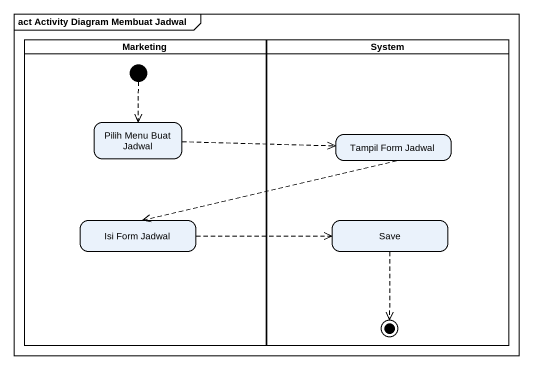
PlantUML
@startuml
mainframe act Activity Diagram Membuat Jadwal
hide empty description
state Marketing <<partition>> {
  state "Pilih Menu Buat Jadwal" as Pilih_Menu_Buat_Jadwal
  state "Isi Form Jadwal" as Isi_Form_Jadwal
  [*] -[dashed]-> Pilih_Menu_Buat_Jadwal
}
state System <<partition>> {
  state "Tampil Form Jadwal" as Tampil_Form_Jadwal
  state Save
  Save -[dashed]-> [*]
}
Pilih_Menu_Buat_Jadwal -right[dashed]-> Tampil_Form_Jadwal
Tampil_Form_Jadwal -left[dashed]-> Isi_Form_Jadwal
Isi_Form_Jadwal -right[dashed]-> Save
@enduml
